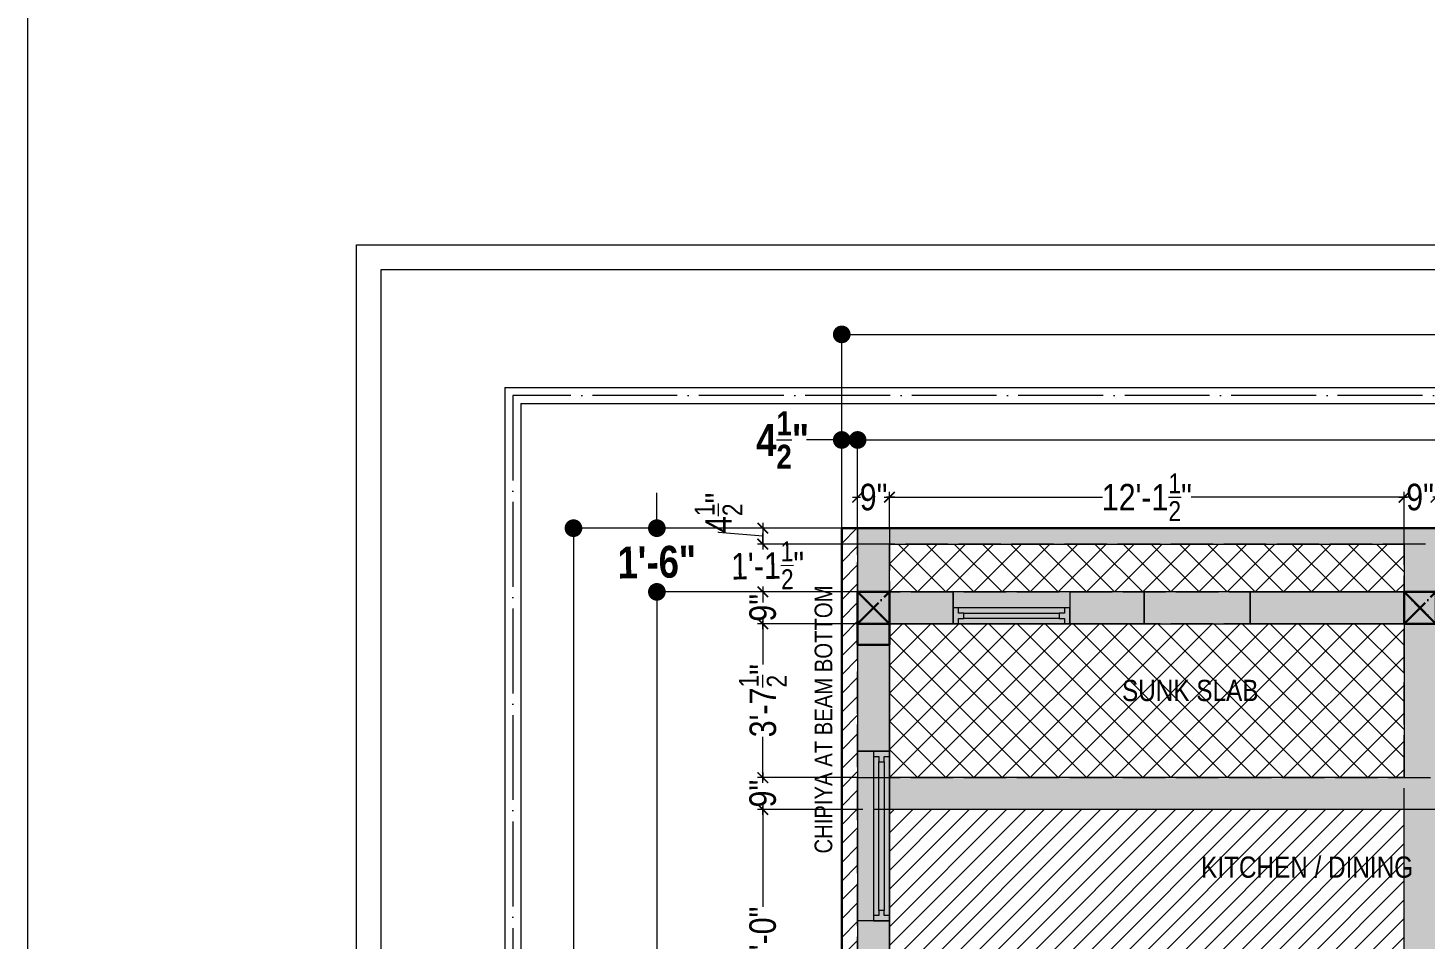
# Model space of a CAD drawing. Header units: millimetres. Extents: x 56222 to 3066687, y -650199 to -121287.
# Drawn here: x 151738.1 to 152133.1, y -173967.3 to -173709.8 of the extents above; entities that cross this region are included whole.
import ezdxf

# ---------------------------------------------------------------- set-up
doc = ezdxf.new("R2010")
doc.units = ezdxf.units.MM
doc.header["$MEASUREMENT"] = 0
doc.header["$PDMODE"] = 35
doc.linetypes.add('ACAD_ISO02W100', pattern=[15, 12, -3])
doc.linetypes.add('ACAD_ISO04W100', pattern=[30, 24, -3, 0, -3])
doc.layers.get('Defpoints').update_dxf_attribs({"color": 220})
for name, color, linetype, lineweight in [('COLUMN', 1, 'Continuous', 30), ('COLUMN ( CENTER MARK )_', 5, 'ACAD_ISO04W100', 30), ('FIRST FLOOR ( TEXT )', 7, 'Continuous', 9), ('GROUND FLOOR', 7, 'Continuous', 9), ('GROUND FLOOR  ( PLINE )', 251, 'Continuous', 30), ('GROUND FLOOR ( DW_RAIL )', 7, 'Continuous', 9), ('SECTION', 7, 'Continuous', 9), ('X_SHEET', 7, 'Continuous', 9), ('XX~SLAB ( BEAM )~ ( DIM )', 7, 'Continuous', 9), ('XX~SLAB ( BEAM )~ ( HATCH )', 1, 'Continuous', 9), ('XX~SLAB ( HATCH )', 7, 'Continuous', 9), ('XX~STR BEAM', 5, 'ACAD_ISO02W100', 9)]:
    doc.layers.add(name, color=color, linetype=linetype, lineweight=lineweight)
doc.layers.add('GROUND FLOOR  ( Text )', color=251, linetype='Continuous')
doc.layers.add('XX~SLAB ( HATCH )~ PLINE', color=251, linetype='Continuous', lineweight=9, plot=False)
doc.layers.add('XX~SLAB ( PLINE )', color=251, linetype='Continuous', plot=False)
doc.styles.add("Cn_BT_0'-0", font='swissc.ttf')
doc.styles.add('Cn_BT_7½', font='swissc.ttf', dxfattribs={"height": 7.5})
doc.styles.add('Cn_BT_9 ( BOLD )', font='swisscb.ttf', dxfattribs={"height": 9})
doc.styles.add('KATHA', font='swissc.ttf')
doc.dimstyles.new('Cn_BT_7½', dxfattribs={"dimtxt": 9, "dimasz": 3, "dimexe": 1.5, "dimexo": 0, "dimgap": 0.09, "dimtad": 0, "dimdec": 3, "dimzin": 3, "dimdsep": 46, "dimlunit": 4, "dimtxsty": 'Cn_BT_7½', "dimblk": 'ARCHTICK', "dimcen": 0.09, "dimdle": 1.5, "dimclrd": 251, "dimclre": 251, "dimclrt": 14, "dimadec": 0, "dimazin": 0, "dimtfac": 0.75, "dimtdec": 3, "dimtofl": 0, "dimtmove": 0, "dimatfit": 3, "dimfxl": 0, "dimtolj": 1, "dimtzin": 0, "dimlwd": 15, "dimlwe": 15, "dimarcsym": 0})
doc.dimstyles.new('Cn_BT_9 ( BOLD )', dxfattribs={"dimtxt": 9, "dimasz": 5, "dimexe": 1.5, "dimexo": 0, "dimgap": 0.09, "dimtad": 0, "dimzin": 3, "dimdsep": 46, "dimlunit": 4, "dimtxsty": 'Cn_BT_9 ( BOLD )', "dimblk": 'DOT', "dimcen": 0.09, "dimdle": 1.5, "dimclrd": 251, "dimclre": 251, "dimclrt": 5, "dimadec": 0, "dimazin": 0, "dimtfac": 0.75, "dimtofl": 0, "dimtmove": 0, "dimatfit": 3, "dimfxl": 0, "dimtolj": 1, "dimtzin": 0, "dimlwd": 15, "dimlwe": 15, "dimarcsym": 0})
pattern_1 = [(45, (151968.207, -174173.6764), (-2.65165, 2.65165), [])]

# ---------------------------------------------------------------- blocks, each defined once
blk = doc.blocks.new('_ArchTick')
at = {"color": 0, "linetype": 'ByBlock', "const_width": 0.15}
blk.add_lwpolyline([(-0.5, -0.5), (0.5, 0.5)], dxfattribs=at)
blk = doc.blocks.new('*D169')
at = {"layer": 'Defpoints', "color": 0, "lineweight": 0, "transparency": 16777216}
for p in [(151968.21, -173851.18), (151945.89, -173855.68), (151972.71, -173855.68)]:
    blk.add_point(p, dxfattribs=at)
at = {"layer": 'XX~SLAB ( BEAM )~ ( DIM )', "color": 251, "lineweight": 15, "transparency": 16777216}
for p, q in [((151945.89, -173849.68), (151945.89, -173857.18)), ((151933.38, -173852.4), (151933.38, -173852.22)), ((151945.89, -173853.43), (151933.38, -173852.4)), ((151968.21, -173851.18), (151944.39, -173851.18)), ((151972.71, -173855.68), (151944.39, -173855.68))]:
    blk.add_line(p, q, dxfattribs=at)
at = {"layer": 'XX~SLAB ( BEAM )~ ( DIM )', "color": 251, "lineweight": 15, "transparency": 16777216, "xscale": 3, "yscale": 3, "zscale": 3}
for p, rotation in [((151945.89, -173851.18), 90), ((151945.89, -173855.68), 270)]:
    blk.add_blockref('_ArchTick', p, dxfattribs=dict(at, rotation=rotation))
at = {"layer": 'XX~SLAB ( BEAM )~ ( DIM )', "color": 14, "transparency": 16777216, "insert": (151933.38, -173846.85), "char_height": 7.5, "attachment_point": 5, "rotation": 90, "style": 'Cn_BT_7½'}
blk.add_mtext('\\A1;4{\\H0.75x;\\S1/2;}"', dxfattribs=at)
blk = doc.blocks.new('*D168')
at = {"layer": 'Defpoints', "color": 0, "lineweight": 0, "transparency": 16777216}
for p in [(151972.71, -173855.68), (151945.89, -173869.18), (151972.71, -173869.18)]:
    blk.add_point(p, dxfattribs=at)
at = {"layer": 'XX~SLAB ( BEAM )~ ( DIM )', "color": 251, "lineweight": 15, "transparency": 16777216}
for p, q in [((151945.89, -173855.68), (151945.89, -173852.68)), ((151972.71, -173855.68), (151944.39, -173855.68)), ((151972.71, -173869.18), (151944.39, -173869.18)), ((151945.89, -173869.18), (151945.89, -173872.18))]:
    blk.add_line(p, q, dxfattribs=at)
at = {"layer": 'XX~SLAB ( BEAM )~ ( DIM )', "color": 251, "lineweight": 15, "transparency": 16777216, "xscale": 3, "yscale": 3, "zscale": 3}
for p, rotation in [((151945.89, -173855.68), 270), ((151945.89, -173869.18), 90)]:
    blk.add_blockref('_ArchTick', p, dxfattribs=dict(at, rotation=rotation))
at = {"layer": 'XX~SLAB ( BEAM )~ ( DIM )', "color": 14, "transparency": 16777216, "insert": (151947.26, -173861.78), "char_height": 7.5, "attachment_point": 5, "rotation": 1, "style": 'Cn_BT_7½'}
blk.add_mtext('\\A1;1\'-1{\\H0.75x;\\S1/2;}"', dxfattribs=at)
blk = doc.blocks.new('*D167')
at = {"layer": 'Defpoints', "color": 0, "lineweight": 0, "transparency": 16777216}
for p in [(151972.71, -173869.18), (151945.89, -173878.18), (151972.71, -173878.18)]:
    blk.add_point(p, dxfattribs=at)
at = {"layer": 'XX~SLAB ( BEAM )~ ( DIM )', "color": 251, "lineweight": 15, "transparency": 16777216}
for p, q in [((151972.71, -173869.18), (151944.39, -173869.18)), ((151945.89, -173867.68), (151945.89, -173870.02)), ((151945.89, -173879.68), (151945.89, -173877.33)), ((151972.71, -173878.18), (151944.39, -173878.18))]:
    blk.add_line(p, q, dxfattribs=at)
at = {"layer": 'XX~SLAB ( BEAM )~ ( DIM )', "color": 251, "lineweight": 15, "transparency": 16777216, "xscale": 3, "yscale": 3, "zscale": 3}
for p, rotation in [((151945.89, -173869.18), 90), ((151945.89, -173878.18), 270)]:
    blk.add_blockref('_ArchTick', p, dxfattribs=dict(at, rotation=rotation))
at = {"layer": 'XX~SLAB ( BEAM )~ ( DIM )', "color": 14, "transparency": 16777216, "insert": (151945.89, -173873.68), "char_height": 7.5, "attachment_point": 5, "rotation": 90, "style": 'Cn_BT_7½'}
blk.add_mtext('\\A1;9"', dxfattribs=at)
blk = doc.blocks.new('*D166')
at = {"layer": 'Defpoints', "color": 0, "lineweight": 0, "transparency": 16777216}
for p in [(151972.71, -173878.18), (151945.89, -173921.68), (151972.71, -173921.68)]:
    blk.add_point(p, dxfattribs=at)
at = {"layer": 'XX~SLAB ( BEAM )~ ( DIM )', "color": 251, "lineweight": 15, "transparency": 16777216}
for p, q in [((151945.89, -173876.68), (151945.89, -173889.7)), ((151972.71, -173878.18), (151944.39, -173878.18)), ((151945.89, -173923.18), (151945.89, -173910.15)), ((151972.71, -173921.68), (151944.39, -173921.68))]:
    blk.add_line(p, q, dxfattribs=at)
at = {"layer": 'XX~SLAB ( BEAM )~ ( DIM )', "color": 251, "lineweight": 15, "transparency": 16777216, "xscale": 3, "yscale": 3, "zscale": 3}
for p, rotation in [((151945.89, -173878.18), 90), ((151945.89, -173921.68), 270)]:
    blk.add_blockref('_ArchTick', p, dxfattribs=dict(at, rotation=rotation))
at = {"layer": 'XX~SLAB ( BEAM )~ ( DIM )', "color": 14, "transparency": 16777216, "insert": (151945.89, -173899.93), "char_height": 7.5, "attachment_point": 5, "rotation": 90, "style": 'Cn_BT_7½'}
blk.add_mtext('\\A1;3\'-7{\\H0.75x;\\S1/2;}"', dxfattribs=at)
blk = doc.blocks.new('*D165')
at = {"layer": 'Defpoints', "color": 0, "lineweight": 0, "transparency": 16777216}
for p in [(151972.71, -173921.68), (151945.89, -173930.68), (151972.71, -173930.68)]:
    blk.add_point(p, dxfattribs=at)
at = {"layer": 'XX~SLAB ( BEAM )~ ( DIM )', "color": 251, "lineweight": 15, "transparency": 16777216}
for p, q in [((151945.89, -173920.18), (151945.89, -173922.52)), ((151972.71, -173921.68), (151944.39, -173921.68)), ((151972.71, -173930.68), (151944.39, -173930.68)), ((151945.89, -173932.18), (151945.89, -173929.83))]:
    blk.add_line(p, q, dxfattribs=at)
at = {"layer": 'XX~SLAB ( BEAM )~ ( DIM )', "color": 251, "lineweight": 15, "transparency": 16777216, "xscale": 3, "yscale": 3, "zscale": 3}
for p, rotation in [((151945.89, -173921.68), 90), ((151945.89, -173930.68), 270)]:
    blk.add_blockref('_ArchTick', p, dxfattribs=dict(at, rotation=rotation))
at = {"layer": 'XX~SLAB ( BEAM )~ ( DIM )', "color": 14, "transparency": 16777216, "insert": (151945.89, -173926.18), "char_height": 7.5, "attachment_point": 5, "rotation": 90, "style": 'Cn_BT_7½'}
blk.add_mtext('\\A1;9"', dxfattribs=at)
blk = doc.blocks.new('*D164')
at = {"layer": 'Defpoints', "color": 0, "lineweight": 0, "transparency": 16777216}
for p in [(151972.71, -173930.68), (151945.89, -174002.68), (151972.71, -174002.68)]:
    blk.add_point(p, dxfattribs=at)
at = {"layer": 'XX~SLAB ( BEAM )~ ( DIM )', "color": 251, "lineweight": 15, "transparency": 16777216}
for p, q in [((151972.71, -173930.68), (151944.39, -173930.68)), ((151945.89, -173929.18), (151945.89, -173958.16)), ((151945.89, -174004.18), (151945.89, -173975.19)), ((151972.71, -174002.68), (151944.39, -174002.68))]:
    blk.add_line(p, q, dxfattribs=at)
at = {"layer": 'XX~SLAB ( BEAM )~ ( DIM )', "color": 251, "lineweight": 15, "transparency": 16777216, "xscale": 3, "yscale": 3, "zscale": 3}
for p, rotation in [((151945.89, -173930.68), 90), ((151945.89, -174002.68), 270)]:
    blk.add_blockref('_ArchTick', p, dxfattribs=dict(at, rotation=rotation))
at = {"layer": 'XX~SLAB ( BEAM )~ ( DIM )', "color": 14, "transparency": 16777216, "insert": (151945.89, -173966.68), "char_height": 7.5, "attachment_point": 5, "rotation": 90, "style": 'Cn_BT_7½'}
blk.add_mtext('\\A1;6\'-0"', dxfattribs=at)
blk = doc.blocks.new('*D160')
at = {"layer": 'Defpoints', "color": 0, "lineweight": 0, "transparency": 16777216}
for p in [(151981.71, -173842.43), (151972.71, -173851.18), (151981.71, -173851.18)]:
    blk.add_point(p, dxfattribs=at)
at = {"layer": 'XX~SLAB ( BEAM )~ ( DIM )', "color": 251, "lineweight": 15, "transparency": 16777216}
for p, q in [((151972.71, -173851.18), (151972.71, -173840.93)), ((151981.71, -173851.18), (151981.71, -173840.93)), ((151971.21, -173842.43), (151973.55, -173842.43)), ((151983.21, -173842.43), (151980.86, -173842.43))]:
    blk.add_line(p, q, dxfattribs=at)
at = {"layer": 'XX~SLAB ( BEAM )~ ( DIM )', "color": 251, "lineweight": 15, "transparency": 16777216, "xscale": 3, "yscale": 3, "zscale": 3, "rotation": 180}
blk.add_blockref('_ArchTick', (151972.71, -173842.43), dxfattribs=at)
at = {"layer": 'XX~SLAB ( BEAM )~ ( DIM )', "color": 251, "lineweight": 15, "transparency": 16777216, "xscale": 3, "yscale": 3, "zscale": 3}
blk.add_blockref('_ArchTick', (151981.71, -173842.43), dxfattribs=at)
at = {"layer": 'XX~SLAB ( BEAM )~ ( DIM )', "color": 14, "transparency": 16777216, "insert": (151977.21, -173842.43), "char_height": 7.5, "attachment_point": 5, "style": 'Cn_BT_7½'}
blk.add_mtext('\\A1;9"', dxfattribs=at)
blk = doc.blocks.new('*D159')
at = {"layer": 'Defpoints', "color": 0, "lineweight": 0, "transparency": 16777216}
for p in [(152127.21, -173842.43), (151981.71, -173851.18), (152127.21, -173851.18)]:
    blk.add_point(p, dxfattribs=at)
at = {"layer": 'XX~SLAB ( BEAM )~ ( DIM )', "color": 251, "lineweight": 15, "transparency": 16777216}
for p, q in [((151981.71, -173851.18), (151981.71, -173840.93)), ((152127.21, -173851.18), (152127.21, -173840.93)), ((151980.21, -173842.43), (152041.92, -173842.43)), ((152128.71, -173842.43), (152066.99, -173842.43))]:
    blk.add_line(p, q, dxfattribs=at)
at = {"layer": 'XX~SLAB ( BEAM )~ ( DIM )', "color": 251, "lineweight": 15, "transparency": 16777216, "xscale": 3, "yscale": 3, "zscale": 3, "rotation": 180}
blk.add_blockref('_ArchTick', (151981.71, -173842.43), dxfattribs=at)
at = {"layer": 'XX~SLAB ( BEAM )~ ( DIM )', "color": 251, "lineweight": 15, "transparency": 16777216, "xscale": 3, "yscale": 3, "zscale": 3}
blk.add_blockref('_ArchTick', (152127.21, -173842.43), dxfattribs=at)
at = {"layer": 'XX~SLAB ( BEAM )~ ( DIM )', "color": 14, "transparency": 16777216, "insert": (152054.46, -173842.43), "char_height": 7.5, "attachment_point": 5, "style": 'Cn_BT_7½'}
blk.add_mtext('\\A1;12\'-1{\\H0.75x;\\S1/2;}"', dxfattribs=at)
blk = doc.blocks.new('*D158')
at = {"layer": 'Defpoints', "color": 0, "lineweight": 0, "transparency": 16777216}
for p in [(152136.21, -173842.43), (152127.21, -173851.18), (152136.21, -173851.18)]:
    blk.add_point(p, dxfattribs=at)
at = {"layer": 'XX~SLAB ( BEAM )~ ( DIM )', "color": 251, "lineweight": 15, "transparency": 16777216}
for p, q in [((152127.21, -173851.18), (152127.21, -173840.93)), ((152136.21, -173851.18), (152136.21, -173840.93)), ((152125.71, -173842.43), (152128.05, -173842.43)), ((152137.71, -173842.43), (152135.36, -173842.43))]:
    blk.add_line(p, q, dxfattribs=at)
at = {"layer": 'XX~SLAB ( BEAM )~ ( DIM )', "color": 251, "lineweight": 15, "transparency": 16777216, "xscale": 3, "yscale": 3, "zscale": 3, "rotation": 180}
blk.add_blockref('_ArchTick', (152127.21, -173842.43), dxfattribs=at)
at = {"layer": 'XX~SLAB ( BEAM )~ ( DIM )', "color": 251, "lineweight": 15, "transparency": 16777216, "xscale": 3, "yscale": 3, "zscale": 3}
blk.add_blockref('_ArchTick', (152136.21, -173842.43), dxfattribs=at)
at = {"layer": 'XX~SLAB ( BEAM )~ ( DIM )', "color": 14, "transparency": 16777216, "insert": (152131.71, -173842.43), "char_height": 7.5, "attachment_point": 5, "style": 'Cn_BT_7½'}
blk.add_mtext('\\A1;9"', dxfattribs=at)
blk = doc.blocks.new('_Dot')
at = {"color": 0, "linetype": 'ByBlock', "lineweight": -2}
blk.add_line((-0.5, 0), (-1, 0), dxfattribs=at)
at = {"color": 0, "linetype": 'ByBlock', "const_width": 0.5}
blk.add_lwpolyline([(-0.25, 0, 1), (0.25, 0, 1)], format="xyb", close=True, dxfattribs=at)
blk = doc.blocks.new('*D128')
at = {"layer": 'Defpoints', "color": 0, "lineweight": 0, "transparency": 16777216}
for p in [(151968.21, -173851.18), (151915.94, -173869.18), (151972.71, -173869.18)]:
    blk.add_point(p, dxfattribs=at)
at = {"layer": 'XX~SLAB ( BEAM )~ ( DIM )', "color": 251, "lineweight": 15, "transparency": 16777216}
for p, q in [((151915.94, -173846.18), (151915.94, -173841.18)), ((151968.21, -173851.18), (151914.44, -173851.18)), ((151972.71, -173869.18), (151914.44, -173869.18)), ((151915.94, -173874.18), (151915.94, -173879.18))]:
    blk.add_line(p, q, dxfattribs=at)
at = {"layer": 'XX~SLAB ( BEAM )~ ( DIM )', "color": 251, "lineweight": 15, "transparency": 16777216, "xscale": 5, "yscale": 5, "zscale": 5}
for p, rotation in [((151915.94, -173851.18), 270), ((151915.94, -173869.18), 90)]:
    blk.add_blockref('_Dot', p, dxfattribs=dict(at, rotation=rotation))
at = {"layer": 'XX~SLAB ( BEAM )~ ( DIM )', "color": 5, "transparency": 16777216, "insert": (151915.94, -173860.79), "char_height": 9, "attachment_point": 5, "rotation": 1, "style": 'Cn_BT_9 ( BOLD )'}
blk.add_mtext('\\A1;1\'-6"', dxfattribs=at)
blk = doc.blocks.new('*D127')
at = {"layer": 'Defpoints', "color": 0, "lineweight": 0, "transparency": 16777216}
for p in [(151972.71, -173869.18), (151915.94, -174161.68), (151972.71, -174161.68)]:
    blk.add_point(p, dxfattribs=at)
at = {"layer": 'XX~SLAB ( BEAM )~ ( DIM )', "color": 251, "lineweight": 15, "transparency": 16777216}
for p, q in [((151972.71, -173869.18), (151914.44, -173869.18)), ((151915.94, -173874.18), (151915.94, -173999.8)), ((151915.94, -174156.68), (151915.94, -174031.05)), ((151972.71, -174161.68), (151914.44, -174161.68))]:
    blk.add_line(p, q, dxfattribs=at)
at = {"layer": 'XX~SLAB ( BEAM )~ ( DIM )', "color": 251, "lineweight": 15, "transparency": 16777216, "xscale": 5, "yscale": 5, "zscale": 5}
for p, rotation in [((151915.94, -173869.18), 90), ((151915.94, -174161.68), 270)]:
    blk.add_blockref('_Dot', p, dxfattribs=dict(at, rotation=rotation))
at = {"layer": 'XX~SLAB ( BEAM )~ ( DIM )', "color": 5, "transparency": 16777216, "insert": (151915.94, -174015.43), "char_height": 9, "attachment_point": 5, "rotation": 90, "style": 'Cn_BT_9 ( BOLD )'}
blk.add_mtext('\\A1;24\'-4{\\H0.75x;\\S1/2;}"', dxfattribs=at)
blk = doc.blocks.new('*D125')
at = {"layer": 'Defpoints', "color": 0, "lineweight": 0, "transparency": 16777216}
for p in [(151972.71, -173826.25), (151968.21, -173851.18), (151972.71, -173851.18)]:
    blk.add_point(p, dxfattribs=at)
at = {"layer": 'XX~SLAB ( BEAM )~ ( DIM )', "color": 251, "lineweight": 15, "transparency": 16777216}
for p, q in [((151963.21, -173826.25), (151958.21, -173826.25)), ((151968.21, -173851.18), (151968.21, -173824.75)), ((151972.71, -173851.18), (151972.71, -173824.75)), ((151977.71, -173826.25), (151982.71, -173826.25))]:
    blk.add_line(p, q, dxfattribs=at)
at = {"layer": 'XX~SLAB ( BEAM )~ ( DIM )', "color": 251, "lineweight": 15, "transparency": 16777216, "xscale": 5, "yscale": 5, "zscale": 5}
blk.add_blockref('_Dot', (151968.21, -173826.25), dxfattribs=at)
at = {"layer": 'XX~SLAB ( BEAM )~ ( DIM )', "color": 251, "lineweight": 15, "transparency": 16777216, "xscale": 5, "yscale": 5, "zscale": 5, "rotation": 180}
blk.add_blockref('_Dot', (151972.71, -173826.25), dxfattribs=at)
at = {"layer": 'XX~SLAB ( BEAM )~ ( DIM )', "color": 5, "transparency": 16777216, "insert": (151951.51, -173826.25), "char_height": 9, "attachment_point": 5, "style": 'Cn_BT_9 ( BOLD )'}
blk.add_mtext('\\A1;4{\\H0.75x;\\S1/2;}"', dxfattribs=at)
blk = doc.blocks.new('*D124')
at = {"layer": 'Defpoints', "color": 0, "lineweight": 0, "transparency": 16777216}
for p in [(152373.21, -173826.25), (151972.71, -173851.18), (152373.21, -173851.18)]:
    blk.add_point(p, dxfattribs=at)
at = {"layer": 'XX~SLAB ( BEAM )~ ( DIM )', "color": 251, "lineweight": 15, "transparency": 16777216}
for p, q in [((151972.71, -173851.18), (151972.71, -173824.75)), ((151977.71, -173826.25), (152157.32, -173826.25)), ((152368.21, -173826.25), (152188.6, -173826.25)), ((152373.21, -173851.18), (152373.21, -173824.75))]:
    blk.add_line(p, q, dxfattribs=at)
at = {"layer": 'XX~SLAB ( BEAM )~ ( DIM )', "color": 251, "lineweight": 15, "transparency": 16777216, "xscale": 5, "yscale": 5, "zscale": 5, "rotation": 180}
blk.add_blockref('_Dot', (151972.71, -173826.25), dxfattribs=at)
at = {"layer": 'XX~SLAB ( BEAM )~ ( DIM )', "color": 251, "lineweight": 15, "transparency": 16777216, "xscale": 5, "yscale": 5, "zscale": 5}
blk.add_blockref('_Dot', (152373.21, -173826.25), dxfattribs=at)
at = {"layer": 'XX~SLAB ( BEAM )~ ( DIM )', "color": 5, "transparency": 16777216, "insert": (152172.96, -173826.25), "char_height": 9, "attachment_point": 5, "style": 'Cn_BT_9 ( BOLD )'}
blk.add_mtext('\\A1;33\'-4{\\H0.75x;\\S1/2;}"', dxfattribs=at)
blk = doc.blocks.new('*D123')
at = {"layer": 'Defpoints', "color": 0, "lineweight": 0, "transparency": 16777216}
for p in [(151968.21, -173851.18), (151892.36, -174173.68), (151968.21, -174173.68)]:
    blk.add_point(p, dxfattribs=at)
at = {"layer": 'XX~SLAB ( BEAM )~ ( DIM )', "color": 251, "lineweight": 15, "transparency": 16777216}
for p, q in [((151968.21, -173851.18), (151890.86, -173851.18)), ((151892.36, -173856.18), (151892.36, -173993.81)), ((151892.36, -174168.68), (151892.36, -174031.05)), ((151968.21, -174173.68), (151890.86, -174173.68))]:
    blk.add_line(p, q, dxfattribs=at)
at = {"layer": 'XX~SLAB ( BEAM )~ ( DIM )', "color": 251, "lineweight": 15, "transparency": 16777216, "xscale": 5, "yscale": 5, "zscale": 5}
for p, rotation in [((151892.36, -173851.18), 90), ((151892.36, -174173.68), 270)]:
    blk.add_blockref('_Dot', p, dxfattribs=dict(at, rotation=rotation))
at = {"layer": 'XX~SLAB ( BEAM )~ ( DIM )', "color": 5, "transparency": 16777216, "insert": (151892.36, -174012.43), "char_height": 9, "attachment_point": 5, "rotation": 90, "style": 'Cn_BT_9 ( BOLD )'}
blk.add_mtext('\\A1;26\'-10{\\H0.75x;\\S1/2;}"', dxfattribs=at)
blk = doc.blocks.new('*D122')
at = {"layer": 'Defpoints', "color": 0, "lineweight": 0, "transparency": 16777216}
for p in [(152373.21, -173796.42), (151968.21, -173851.18), (152373.21, -173851.18)]:
    blk.add_point(p, dxfattribs=at)
at = {"layer": 'XX~SLAB ( BEAM )~ ( DIM )', "color": 251, "lineweight": 15, "transparency": 16777216}
for p, q in [((151968.21, -173851.18), (151968.21, -173794.92)), ((151973.21, -173796.42), (152157.14, -173796.42)), ((152368.21, -173796.42), (152184.28, -173796.42)), ((152373.21, -173851.18), (152373.21, -173794.92))]:
    blk.add_line(p, q, dxfattribs=at)
at = {"layer": 'XX~SLAB ( BEAM )~ ( DIM )', "color": 251, "lineweight": 15, "transparency": 16777216, "xscale": 5, "yscale": 5, "zscale": 5, "rotation": 180}
blk.add_blockref('_Dot', (151968.21, -173796.42), dxfattribs=at)
at = {"layer": 'XX~SLAB ( BEAM )~ ( DIM )', "color": 251, "lineweight": 15, "transparency": 16777216, "xscale": 5, "yscale": 5, "zscale": 5}
blk.add_blockref('_Dot', (152373.21, -173796.42), dxfattribs=at)
at = {"layer": 'XX~SLAB ( BEAM )~ ( DIM )', "color": 5, "transparency": 16777216, "insert": (152170.71, -173796.42), "char_height": 9, "attachment_point": 5, "style": 'Cn_BT_9 ( BOLD )'}
blk.add_mtext('\\A1;33\'-9"', dxfattribs=at)

msp = doc.modelspace()

# ---------------------------------------------------------------- hatches: boundary and pattern name
at = {"layer": 'XX~SLAB ( BEAM )~ ( HATCH )'}
h = msp.add_hatch(dxfattribs=at)
h.set_pattern_fill('AR-CONC', color=256, style=0)
h.set_pattern_definition([(50, (151968.207, -174173.6764), (7.1726, -0.62752), [0.75, -8.25]), (355, (151968.207, -174173.676), (-1.38751, 7.52192), [0.6, -6.6]), (100.4514, (151968.805, -174173.7287), (5.78509, 6.8944), [0.6374, -7.01142]), (46.1842, (151968.207, -174171.676), (10.67241, -1.65519), [1.125, -12.375]), (96.6356, (151969.096, -174171.814), (9.34663, 9.74118), [0.9561, -10.51713]), (351.1842, (151968.207, -174171.676), (9.34662, 9.74119), [0.9, -9.9]), (21, (151969.207, -174172.1764), (5.96907, -4.02619), [0.75, -8.25]), (326, (151969.207, -174172.176), (2.43315, 7.2515), [0.6, -6.6]), (71.4514, (151969.7045, -174172.512), (8.40223, 3.225305), [0.6374, -7.01142]), (37.5, (151968.207, -174173.6764), (0.121599, 3.328939), [0, -6.52, 0, -6.7, 0, -6.625]), (7.5, (151968.207, -174173.6764), (2.630695, 3.944117), [0, -3.82, 0, -6.37, 0, -2.525]), (327.5, (151965.977, -174173.6764), (5.338224, -0.225549), [0, -2.5, 0, -7.8, 0, -10.35]), (317.5, (151964.977, -174173.6764), (5.83186, 1.00105), [0, -3.25, 0, -5.18, 0, -7.35])])
h.paths.add_polyline_path([(151968.2071, -173851.1764), (152373.2071, -173851.1764), (152373.2067, -174161.6764), (152364.2071, -174161.6764), (152364.2071, -174143.6764), (152283.2071, -174143.6764), (152283.2071, -174161.6764), (152127.2071, -174161.6764), (152127.2071, -174173.6764), (151968.2071, -174173.6764)])
h.paths.add_polyline_path([(152127.2071, -174173.6764), (151981.7071, -174173.6764), (151981.7071, -174161.6764), (152127.2071, -174161.6764)], flags=17)
h.paths.add_polyline_path([(151972.7071, -174173.6764), (151968.2071, -174173.6764), (151968.2071, -173851.1764), (151972.7071, -173851.1764)], flags=17)
h.paths.add_polyline_path([(151981.7071, -174002.6764), (152127.2071, -174002.6764), (152127.2071, -173930.6764), (151981.7071, -173930.6764)], flags=16)
h.paths.add_polyline_path([(151981.7071, -173878.1764), (152127.2071, -173878.1764), (152127.2071, -173921.6764), (151981.7071, -173921.6764)], flags=16)
h.paths.add_polyline_path([(151981.7071, -173855.6764), (152127.2071, -173855.6764), (152127.2071, -173869.1764), (151981.7071, -173869.1764)], flags=16)
h.paths.add_polyline_path([(152136.2071, -173855.6764), (152205.2071, -173855.6764), (152205.2071, -173869.1764), (152136.2071, -173869.1764)], flags=16)
h.paths.add_polyline_path([(152136.2071, -173878.1764), (152205.2071, -173878.1764), (152205.2071, -173921.6764), (152136.2071, -173921.6764)], flags=16)
h.paths.add_polyline_path([(152214.2071, -173878.1764), (152364.2071, -173878.1764), (152364.2071, -174007.1764), (152214.2071, -174007.1764)], flags=16)
h.paths.add_polyline_path([(152136.2071, -174007.1764), (152205.2071, -174007.1764), (152205.2071, -173930.6764), (152136.2071, -173930.6764)], flags=16)
h.paths.add_polyline_path([(152214.2071, -173855.6764), (152364.2071, -173855.6764), (152364.2071, -173869.1764), (152214.2071, -173869.1764)], flags=16)
h.paths.add_polyline_path([(152283.2071, -174016.1764), (152364.2071, -174016.1764), (152364.2071, -174134.6764), (152283.2071, -174134.6764)], flags=16)
h.paths.add_polyline_path([(152136.2071, -174016.1764), (152274.2071, -174016.1764), (152274.2071, -174047.6764), (152136.2071, -174047.6764)], flags=16)
h.paths.add_polyline_path([(152136.2071, -174056.6764), (152274.2071, -174056.6764), (152274.2071, -174161.6764), (152136.2071, -174161.6764)], flags=16)
h.paths.add_polyline_path([(151981.7071, -174152.6764), (152127.2071, -174152.6764), (152127.2071, -174011.6764), (151981.7071, -174011.6764)], flags=16)
at = {"layer": 'XX~SLAB ( HATCH )'}
h = msp.add_hatch(dxfattribs=at)
h.set_pattern_fill('ANSI31', color=5, scale=30, style=0)
h.set_pattern_definition(pattern_1)
h.paths.add_polyline_path([(151972.7071, -174173.6764), (151968.2071, -174173.6764), (151968.2071, -173851.1764), (151972.7071, -173851.1764)])
h = msp.add_hatch(dxfattribs=at)
h.set_pattern_fill('ANSI31', color=6, scale=30, style=0)
h.set_pattern_definition(pattern_1)
h.paths.add_polyline_path([(151972.7071, -174173.6764), (151968.2071, -174173.6764), (151968.2071, -173851.1764), (151972.7071, -173851.1764)])
h = msp.add_hatch(dxfattribs=at)
h.set_pattern_fill('ANSI37', color=5, scale=45, style=0)
h.set_pattern_definition([(45, (151981.707, -173869.1764), (-3.97748, 3.97748), []), (135, (151981.707, -173869.1764), (-3.97748, -3.97748), [])])
h.paths.add_polyline_path([(151981.7071, -173855.6764), (152127.2071, -173855.6764), (152127.2071, -173869.1764), (151981.7071, -173869.1764)])
h = msp.add_hatch(dxfattribs=at)
h.set_pattern_fill('ANSI37', color=5, scale=45, style=0)
h.set_pattern_definition([(45, (151981.707, -173921.6764), (-3.97748, 3.97748), []), (135, (151981.707, -173921.6764), (-3.97748, -3.97748), [])])
h.paths.add_polyline_path([(151981.7071, -173878.1764), (152127.2071, -173878.1764), (152127.2071, -173921.6764), (151981.7071, -173921.6764)])
h = msp.add_hatch(dxfattribs=at)
h.set_pattern_fill('ANSI31', color=256, scale=30, style=0)
h.set_pattern_definition([(45, (151981.707, -174101.6764), (-2.65165, 2.65165), [])])
h.paths.add_polyline_path([(151981.7071, -174002.6764), (152127.2071, -174002.6764), (152127.2071, -173930.6764), (151981.7071, -173930.6764)])

# ---------------------------------------------------------------- linework, layer by layer
at = {"layer": 'COLUMN'}
for points in [[(151972.7071, -173869.1764), (151981.7071, -173869.1764), (151981.7071, -173884.1764), (151972.7071, -173884.1764)], [(152127.2071, -173869.1764), (152136.2071, -173869.1764), (152136.2071, -173878.1764), (152127.2071, -173878.1764)]]:
    msp.add_lwpolyline(points, close=True, dxfattribs=at)
at = {"layer": 'COLUMN ( CENTER MARK )_', "ltscale": 0.35}
for points in [[(151981.7071, -173869.1764), (151981.7071, -173878.1764), (151972.7071, -173878.1764), (151981.7071, -173869.1764), (151972.7071, -173869.1764), (151981.7071, -173878.1764), (151972.7071, -173869.1764), (151972.7071, -173878.1764), (151981.7071, -173878.1764)], [(152136.2071, -173869.1764), (152136.2071, -173878.1764), (152127.2071, -173878.1764), (152136.2071, -173869.1764), (152127.2071, -173869.1764), (152136.2071, -173878.1764), (152127.2071, -173869.1764), (152127.2071, -173878.1764), (152136.2071, -173878.1764)]]:
    msp.add_lwpolyline(points, close=True, dxfattribs=at)
at = {"layer": 'GROUND FLOOR'}
for p, q in [((151872.9571, -173811.4264), (152373.2071, -173811.4264)), ((151872.9571, -173811.4264), (151872.9571, -174278.4264)), ((151877.4571, -173815.9264), (152373.2071, -173815.9264)), ((151877.4571, -173815.9264), (151877.4571, -174273.9264)), ((151972.7071, -173869.1764), (151972.7071, -174161.6764)), ((152373.2071, -173869.1764), (151972.7071, -173869.1764)), ((151999.7071, -173869.1764), (151999.7071, -173878.1764)), ((152032.7071, -173869.1764), (152032.7071, -173878.1764)), ((152053.7071, -173869.1764), (152053.7071, -173878.1764)), ((152083.7071, -173869.1764), (152083.7071, -173878.1764)), ((151981.7071, -173878.1764), (151981.7071, -173998.1764)), ((152053.7071, -173878.1764), (151981.7071, -173878.1764)), ((152209.7071, -173878.1764), (152083.7071, -173878.1764)), ((151981.7071, -173914.1764), (151972.7071, -173914.1764)), ((151981.7071, -173962.1764), (151972.7071, -173962.1764))]:
    msp.add_line(p, q, dxfattribs=at)
at = {"layer": 'GROUND FLOOR', "linetype": 'ACAD_ISO02W100', "ltscale": 0.7}
msp.add_line((151972.7071, -173869.1764), (151972.7071, -173851.1764), dxfattribs=at)
at = {"layer": 'GROUND FLOOR', "color": 1, "linetype": 'ACAD_ISO04W100'}
msp.add_lwpolyline([(152373.2071, -173813.6764), (151875.2071, -173813.6764), (151875.2071, -174276.1764), (152373.2071, -174276.1764)], dxfattribs=at)
at = {"layer": 'GROUND FLOOR', "color": 1, "linetype": 'ACAD_ISO02W100', "ltscale": 0.7}
msp.add_lwpolyline([(152127.2071, -174161.6764), (152127.2071, -174173.6764), (151968.2071, -174173.6764), (151968.2071, -173851.1764), (152373.2071, -173851.1764)], dxfattribs=at)
at = {"layer": 'GROUND FLOOR  ( PLINE )', "lineweight": 9}
for points in [[(151999.7071, -173869.1764), (151972.7071, -173869.1764), (151972.7071, -173914.1764), (151981.7071, -173914.1764), (151981.7071, -173878.1764), (151999.7071, -173878.1764)], [(152053.7071, -173869.1764), (152032.7071, -173869.1764), (152032.7071, -173878.1764), (152053.7071, -173878.1764)], [(152083.7071, -173869.1764), (152262.2071, -173869.1764), (152262.2071, -173878.1764), (152214.2071, -173878.1764), (152214.2071, -174007.1764), (152232.2071, -174007.1764), (152232.2071, -174011.6764), (152173.7071, -174011.6764), (152173.7071, -174007.1764), (152209.7071, -174007.1764), (152209.7071, -173878.1764), (152083.7071, -173878.1764)], [(151981.7071, -174002.6764), (152041.7071, -174002.6764), (152041.7071, -173998.1764), (151981.7071, -173998.1764), (151981.7071, -173962.1764), (151972.7071, -173962.1764), (151972.7071, -174041.6764), (151981.7071, -174041.6764)]]:
    msp.add_lwpolyline(points, close=True, dxfattribs=at)
at = {"layer": 'GROUND FLOOR ( DW_RAIL )'}
for points in [[(152032.7071, -173873.6764), (152031.2071, -173873.6764), (152031.2071, -173875.1764), (152029.7071, -173875.1764), (152029.7071, -173876.6764), (152002.7071, -173876.6764), (152002.7071, -173875.1764), (152001.2071, -173875.1764), (152001.2071, -173873.6764), (151999.7071, -173873.6764), (151999.7071, -173878.1764), (152001.2071, -173878.1764), (152001.2071, -173876.6764), (152002.7071, -173876.6764), (152002.7071, -173875.1764), (152029.7071, -173875.1764), (152029.7071, -173876.6764), (152031.2071, -173876.6764), (152031.2071, -173878.1764), (152032.7071, -173878.1764), (152032.7071, -173873.6764), (151999.7071, -173873.6764), (151999.7071, -173878.1764), (152032.7071, -173878.1764)], [(151981.7071, -173962.1764), (151981.7071, -173960.6764), (151980.2071, -173960.6764), (151980.2071, -173959.1764), (151978.7071, -173959.1764), (151978.7071, -173917.1764), (151980.2071, -173917.1764), (151980.2071, -173915.6764), (151981.7071, -173915.6764), (151981.7071, -173914.1764), (151977.2071, -173914.1764), (151977.2071, -173915.6764), (151978.7071, -173915.6764), (151978.7071, -173917.1764), (151980.2071, -173917.1764), (151980.2071, -173959.1764), (151978.7071, -173959.1764), (151978.7071, -173960.6764), (151977.2071, -173960.6764), (151977.2071, -173962.1764), (151981.7071, -173962.1764), (151981.7071, -173914.1764), (151977.2071, -173914.1764), (151977.2071, -173962.1764)]]:
    msp.add_lwpolyline(points, close=True, dxfattribs=at)
at = {"layer": 'SECTION'}
msp.add_lwpolyline([(151738.1305, -172937.5341), (154870.4708, -172937.5341), (154870.4708, -174482.123), (151738.1305, -174482.123)], close=True, dxfattribs=at)
at = {"layer": 'X_SHEET'}
for points in [[(152598.1826, -174306.0603), (151831.0342, -174306.0603), (151831.0342, -173771.1275), (152598.1826, -173771.1275)], [(152591.1826, -174299.0603), (151838.0342, -174299.0603), (151838.0342, -173778.1275), (152591.1826, -173778.1275)]]:
    msp.add_lwpolyline(points, close=True, dxfattribs=at)
at = {"layer": 'XX~SLAB ( HATCH )~ PLINE', "color": 0}
for points in [[(151972.7071, -174173.6764), (151968.2071, -174173.6764), (151968.2071, -173851.1764), (151972.7071, -173851.1764)], [(151972.7071, -174173.6764), (151968.2071, -174173.6764), (151968.2071, -173851.1764), (151972.7071, -173851.1764)], [(151981.7071, -173855.6764), (152127.2071, -173855.6764), (152127.2071, -173869.1764), (151981.7071, -173869.1764)], [(151981.7071, -173878.1764), (152127.2071, -173878.1764), (152127.2071, -173921.6764), (151981.7071, -173921.6764)], [(151981.7071, -174002.6764), (152127.2071, -174002.6764), (152127.2071, -173930.6764), (151981.7071, -173930.6764)]]:
    msp.add_lwpolyline(points, close=True, dxfattribs=at)
at = {"layer": 'XX~SLAB ( PLINE )', "color": 250, "lineweight": 30}
msp.add_lwpolyline([(151968.2071, -173851.1764), (152373.2071, -173851.1764), (152373.2067, -174161.6764), (152364.2071, -174161.6764), (152364.2071, -174143.6764), (152283.2071, -174143.6764), (152283.2071, -174161.6764), (152127.2071, -174161.6764), (152127.2071, -174173.6764), (151968.2071, -174173.6764)], close=True, dxfattribs=at)
at = {"layer": 'XX~STR BEAM', "color": 5}
for points in [[(151981.7071, -174173.6764), (151972.7071, -174173.6764), (151972.7071, -173851.1764), (151981.7071, -173851.1764)], [(151972.7071, -173855.6764), (151972.7071, -173851.1764), (152373.2071, -173851.1764), (152373.2071, -173855.6764)], [(152136.2071, -174161.6764), (152127.2071, -174161.6764), (152127.2071, -173851.1764), (152136.2071, -173851.1764)], [(151972.7071, -173878.1764), (151972.7071, -173869.1764), (152373.2071, -173869.1764), (152373.2071, -173878.1764)], [(151972.7071, -173930.6764), (151972.7071, -173921.6764), (152214.2071, -173921.6764), (152214.2071, -173930.6764)]]:
    msp.add_lwpolyline(points, close=True, dxfattribs=at)

# ---------------------------------------------------------------- texts
at = {"layer": 'FIRST FLOOR ( TEXT )', "color": 6, "insert": (151963.071, -173905.2406), "char_height": 5, "attachment_point": 5, "rotation": 90, "style": 'KATHA'}
msp.add_mtext('CHIPIYA AT BEAM BOTTOM', dxfattribs=at)
at = {"layer": 'FIRST FLOOR ( TEXT )', "color": 5, "insert": (152066.7452, -173897.0725), "char_height": 6, "attachment_point": 5, "style": 'KATHA'}
msp.add_mtext('SUNK SLAB', dxfattribs=at)
at = {"layer": 'GROUND FLOOR  ( Text )', "insert": (152099.7888, -173947.0042), "char_height": 6, "attachment_point": 5, "style": "Cn_BT_0'-0"}
msp.add_mtext('KITCHEN / DINING', dxfattribs=at)

# ---------------------------------------------------------------- dimensions: what is measured, and where the dimension line sits
at = {"layer": 'XX~SLAB ( BEAM )~ ( DIM )'}
for base, p1, p2, picture, middle in [((152373.2071, -173796.4234), (151968.2071, -173851.1764), (152373.2071, -173851.1757), '*D122', (152170.7071, -173796.4234)), ((152373.2071, -173826.2537), (151972.7071, -173851.1764), (152373.2071, -173851.1763), '*D124', (152172.9571, -173826.2537))]:
    dim = msp.add_linear_dim(base=base, p1=p1, p2=p2, dimstyle='Cn_BT_9 ( BOLD )', dxfattribs=at)
    dim.commit()
    dim.dimension.update_dxf_attribs({"geometry": picture, "text_midpoint": middle})
dim = msp.add_linear_dim(base=(151972.7071, -173826.2537), p1=(151968.2071, -173851.1764), p2=(151972.7071, -173851.1764), dimstyle='Cn_BT_9 ( BOLD )', dxfattribs=at)
dim.commit()
dim.dimension.update_dxf_attribs({"geometry": '*D125', "text_midpoint": (151951.5103, -173826.2537), "dimtype": 160})
dim = msp.add_linear_dim(base=(151945.8886, -173855.6764), p1=(151968.2071, -173851.1764), p2=(151972.7071, -173855.6764), angle=90, dimstyle='Cn_BT_7½', override={"dimtmove": 1}, dxfattribs=at)
dim.commit()
dim.dimension.update_dxf_attribs({"geometry": '*D169', "text_midpoint": (151933.3811, -173852.1251), "dimtype": 160})
for base, p1, p2, picture, middle in [((151981.7071, -173842.4296), (151972.7071, -173851.1764), (151981.7071, -173851.1764), '*D160', (151977.2071, -173842.4296)), ((152127.2071, -173842.4296), (151981.7071, -173851.1764), (152127.2071, -173851.1764), '*D159', (152054.4571, -173842.4296)), ((152136.2071, -173842.4296), (152127.2071, -173851.1764), (152136.2071, -173851.1764), '*D158', (152131.7071, -173842.4296))]:
    dim = msp.add_linear_dim(base=base, p1=p1, p2=p2, dimstyle='Cn_BT_7½', override={"dimtmove": 1}, dxfattribs=at)
    dim.commit()
    dim.dimension.update_dxf_attribs({"geometry": picture, "text_midpoint": middle})
dim = msp.add_linear_dim(base=(151915.9424, -173869.1764), p1=(151968.2071, -173851.1764), p2=(151972.7071, -173869.1764), angle=90, dimstyle='Cn_BT_9 ( BOLD )', dxfattribs=at)
dim.commit()
dim.dimension.update_dxf_attribs({"geometry": '*D128', "text_midpoint": (151915.9424, -173860.787), "dimtype": 160, "text_rotation": 1})
for base, p1, p2, picture, middle in [((151892.3562, -174173.6764), (151968.2071, -173851.1764), (151968.2071, -174173.6764), '*D123', (151892.3562, -174012.4264)), ((151915.9424, -174161.6764), (151972.7071, -173869.1764), (151972.7071, -174161.6764), '*D127', (151915.9424, -174015.4264))]:
    dim = msp.add_linear_dim(base=base, p1=p1, p2=p2, angle=90, dimstyle='Cn_BT_9 ( BOLD )', dxfattribs=at)
    dim.commit()
    dim.dimension.update_dxf_attribs({"geometry": picture, "text_midpoint": middle})
dim = msp.add_linear_dim(base=(151945.8886, -173869.1764), p1=(151972.7071, -173855.6764), p2=(151972.7071, -173869.1764), angle=90, dimstyle='Cn_BT_7½', override={"dimtmove": 2}, dxfattribs=at)
dim.commit()
dim.dimension.update_dxf_attribs({"geometry": '*D168', "text_midpoint": (151947.2558, -173861.775), "dimtype": 160, "text_rotation": 1})
for base, p1, p2, picture, middle in [((151945.8886, -173878.1764), (151972.7071, -173869.1764), (151972.7071, -173878.1764), '*D167', (151945.8886, -173873.6764)), ((151945.8886, -173921.6764), (151972.7071, -173878.1764), (151972.7071, -173921.6764), '*D166', (151945.8886, -173899.9264)), ((151945.8886, -173930.6764), (151972.7071, -173921.6764), (151972.7071, -173930.6764), '*D165', (151945.8886, -173926.1764)), ((151945.8886, -174002.6764), (151972.7071, -173930.6764), (151972.7071, -174002.6764), '*D164', (151945.8886, -173966.6764))]:
    dim = msp.add_linear_dim(base=base, p1=p1, p2=p2, angle=90, dimstyle='Cn_BT_7½', override={"dimtmove": 1}, dxfattribs=at)
    dim.commit()
    dim.dimension.update_dxf_attribs({"geometry": picture, "text_midpoint": middle})

doc.saveas('drawing.dxf')
